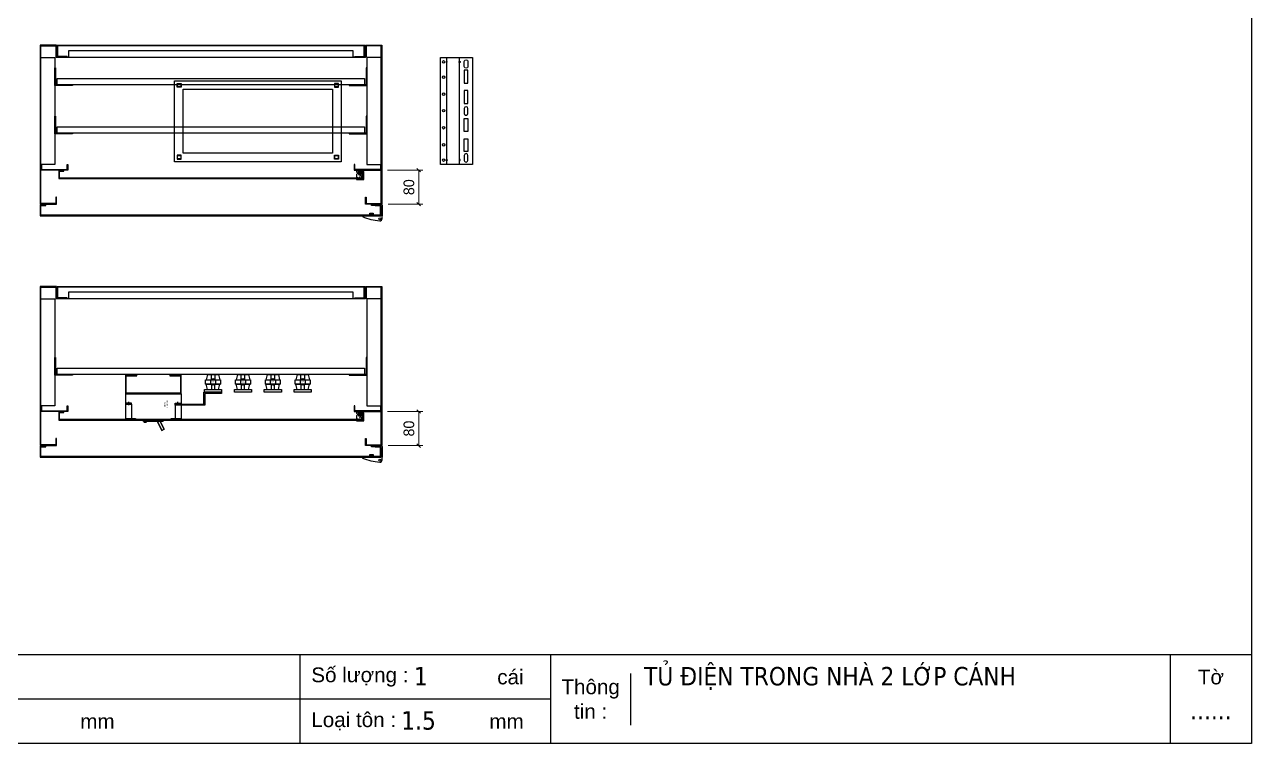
# Model space of a CAD drawing. Header units: millimetres. Extents: x 0 to 5132, y 0 to 3629.
# Drawn here: x 2258 to 5132, y 0 to 1684 of the extents above; entities that cross this region are included whole.
import ezdxf
from ezdxf.enums import TextEntityAlignment as Align

# ---------------------------------------------------------------- set-up
doc = ezdxf.new("R2010")
doc.units = ezdxf.units.MM
doc.layers.add('CNC', color=7, linetype='Continuous')
doc.layers.add('DIM', color=253, linetype='Continuous')
doc.styles.add('Arial', font='arial.ttf')
doc.styles.add('Tahoma (Input Text)', font='tahoma.ttf')
doc.dimstyles.new('Dim-25', dxfattribs={"dimtxt": 25, "dimasz": 8, "dimexe": 10, "dimexo": 15, "dimgap": 10, "dimtad": 1, "dimdec": 0, "dimtxsty": 'Standard', "dimblk": 'OBLIQUE', "dimcen": 10, "dimclrd": 5, "dimclre": 5, "dimclrt": 3, "dimazin": 3, "dimtfac": 1, "dimtdec": 0, "dimtmove": 0, "dimatfit": 3, "dimldrblk": 'OBLIQUE', "dimlwd": 9, "dimlwe": 9})

# ---------------------------------------------------------------- blocks, each defined once
blk = doc.blocks.new('khungtenAsean2')
at = {"color": 7}
for p, q in [((2970, -1980), (0, -1980)), ((1680, -1980), (1680, -2100)), ((2020, -1980), (2020, -2100)), ((2860, -1980), (2860, -2100)), ((2128.3, -2005), (2128.3, -2075)), ((2020, -2040), (0, -2040))]:
    blk.add_line(p, q, dxfattribs=at)
blk.add_lwpolyline([(0, 0), (2970, 0), (2970, -2100), (0, -2100)], close=True, dxfattribs=at)
at = {"color": 2, "char_height": 20, "style": 'Arial'}
for s, insert, width, attachment_point in [('  Số lượng :', (1680, -2010), 917.634, 4), ('cái', (1947.6, -2010), 917.634, 4), ('Thông\\Ptin :', (2074.2, -2040), 108.311, 5), ('Tờ', (2915, -2010), 110, 5), ('  Loại tôn :', (1680, -2070), 917.634, 4), ('mm', (1382.3, -2070), 917.634, 4), ('mm', (1936.9, -2070), 917.634, 4)]:
    blk.add_mtext(s, dxfattribs=dict(at, insert=insert, width=width, attachment_point=attachment_point))
at = {"color": 1, "style": 'Tahoma (Input Text)', "flags": 8}
for tag, p in [('#01', (137.1, -2021.3)), ('#03', (506.6, -2019.3)), ('#05', (1106.6, -2021.3)), ('#07', (1834.7, -2021.3)), ('#09', (2146.7, -2021.3)), ('#02', (98.5, -2081.3)), ('#04', (486.1, -2081.3)), ('#06', (1065.3, -2081.3)), ('#08', (1817.4, -2081.3)), ('#10', (2146.7, -2081.3))]:
    blk.add_attdef(tag, p, '', height=25, dxfattribs=at)
blk.add_attdef('#11', text='', height=25, dxfattribs=at).set_placement((2915, -2067.3), align=Align.CENTER)
blk = doc.blocks.new('HL003-2-3')
h = blk.add_hatch()
h.set_pattern_fill('ANSI31', color=2, scale=0.5, style=0)
h.set_pattern_definition([(45, (8435.407, 86016.9664), (-1.122532015, 1.122532015), [])])
h.paths.add_polyline_path([(11, 10), (5, 10), (5, 0), (11, 0)])
at = {"color": 1}
for p, q in [((0, 22), (17, 22)), ((0, 20), (0, 22)), ((0, 20), (15, 20)), ((4, 18), (0, 18)), ((0, 10), (0, 18)), ((0, 10), (8, 3)), ((0, 4), (3.4, 7)), ((0, 0), (0, 4)), ((16, 0), (0, 0)), ((4, 20), (4, 18)), ((17, 3), (8, 3)), ((15, 20), (15, 3)), ((16, 3), (16, 0)), ((17, 22), (17, 3))]:
    blk.add_line(p, q, dxfattribs=at)
at = {"color": 2}
blk.add_lwpolyline([(5, 10), (11, 10), (11, 0), (5, 0)], close=True, dxfattribs=at)
at = {"color": 1}
blk.add_circle((10, 16), 3, dxfattribs=at)
blk.add_circle((10, 16), 3, dxfattribs=at)
blk = doc.blocks.new('HL044-1.3-B')
h = blk.add_hatch()
h.set_pattern_fill('ANSI31', color=1, scale=0.3, style=0)
h.set_pattern_definition([(45, (-80982.31925, -42991.2648), (-0.673519209, 0.673519209), [])])
h.paths.add_polyline_path([(-15.5, 27), (-15.5, 24), (-9.5, 24), (-9.5, 27)])
at = {"color": 1}
for p, q in [((0, 0), (-43, 0)), ((-43, 0), (-43, -2)), ((-25, 6.5), (-25, 0)), ((-25, 6.5), (-19, 5.9)), ((-25, 5.5), (-19, 4.9)), ((-25, 4.5), (-19, 3.9)), ((-25, 3.5), (-19, 2.9)), ((-25, 2.5), (-19, 1.9)), ((-25, 1.5), (-19, 0.9)), ((-25, 0.5), (-19.7, 0)), ((-22, 24), (-22, 27)), ((-22, 27), (1, 27)), ((-1, 24), (-22, 24)), ((-19, 6.5), (-19, 0)), ((-15.5, 24), (-15.5, 27)), ((-9.5, 24), (-9.5, 27)), ((0, 23), (0, 0)), ((0, 7.5), (3, 7.5)), ((0, 6), (3, 6)), ((3, 25), (3, 0)), ((3, -6.5), (3, 0))]:
    blk.add_line(p, q, dxfattribs=at)
blk.add_lwpolyline([(-26, 6.5), (-18, 6.5), (-18, 0), (-26, 0)], close=True, dxfattribs=at)
blk.add_circle((-2.3, -7), 2.55, dxfattribs=at)
for centre, radius, start, end in [((-1, 23), 1, 0, 90), ((1, 25), 2, 0, 90), ((15.4, 147.7), 160.7, 248.6705, 263.5901), ((-2.5, -6.5), 5.5, 270, 0)]:
    blk.add_arc(centre, radius, start, end, dxfattribs=at)
blk = doc.blocks.new('f3daunguoc')
at = {"layer": 'CNC', "color": 2, "lineweight": -3}
blk.add_circle((0, 0), 1.5, dxfattribs=at)
blk = doc.blocks.new('f2dauxuoi')
at = {"layer": 'CNC', "color": 2, "lineweight": -3}
blk.add_circle((0, 0), 1, dxfattribs=at)
blk = doc.blocks.new('*D11')
at = {"color": 0, "linetype": 'ByBlock', "lineweight": -2}
for p, q in [((3185.4, 1339.1), (3177.4, 1347.1)), ((3177.4, 1267.1), (3185.4, 1259.1))]:
    blk.add_line(p, q, dxfattribs=at)
at = {"layer": 'Defpoints', "color": 0, "transparency": 16777216}
for p in [(3093.2, 1343.1), (3181.4, 1343.1), (3094.7, 1263.1)]:
    blk.add_point(p, dxfattribs=at)
at = {"layer": 'DIM', "color": 5, "lineweight": 9, "transparency": 16777216}
for p, q in [((3108.2, 1343.1), (3191.4, 1343.1)), ((3181.4, 1263.1), (3181.4, 1343.1)), ((3109.7, 1263.1), (3191.4, 1263.1))]:
    blk.add_line(p, q, dxfattribs=at)
at = {"layer": 'DIM', "color": 3, "transparency": 16777216, "insert": (3158.6, 1303.1), "char_height": 25, "attachment_point": 5, "rotation": 90}
blk.add_mtext('80', dxfattribs=at)
blk = doc.blocks.new('_Oblique')
at = {"color": 0, "linetype": 'ByBlock', "lineweight": -2}
blk.add_line((-0.5, -0.5), (0.5, 0.5), dxfattribs=at)
blk = doc.blocks.new('*D15')
at = {"color": 0, "linetype": 'ByBlock', "lineweight": -2}
for p, q in [((3185.4, 773.7), (3177.4, 781.7)), ((3177.4, 701.7), (3185.4, 693.7))]:
    blk.add_line(p, q, dxfattribs=at)
at = {"layer": 'Defpoints', "color": 0, "transparency": 16777216}
for p in [(3093.2, 777.7), (3181.4, 777.7), (3094.7, 697.7)]:
    blk.add_point(p, dxfattribs=at)
at = {"layer": 'DIM', "color": 5, "lineweight": 9, "transparency": 16777216}
for p, q in [((3108.2, 777.7), (3191.4, 777.7)), ((3181.4, 697.7), (3181.4, 777.7)), ((3109.7, 697.7), (3191.4, 697.7))]:
    blk.add_line(p, q, dxfattribs=at)
at = {"layer": 'DIM', "color": 3, "transparency": 16777216, "insert": (3158.6, 737.7), "char_height": 25, "attachment_point": 5, "rotation": 90}
blk.add_mtext('80', dxfattribs=at)
blk = doc.blocks.new('HCC1 LS 50AF')
at = {"color": 7}
for p, q in [((58, 0), (0, 0)), ((0, -23), (0, 0)), ((58, 0), (58, -130)), ((-2, -23), (0, -23)), ((0, -23), (-2, -23)), ((-2, -23), (-2, -40)), ((34, -14), (0, -14)), ((31, -7.5), (39, -7.5)), ((36, -5), (34, -5)), ((36, -10), (34, -10)), ((-27.7, -44.9), (-25, -39.5)), ((-25, -39.5), (-27.7, -44.9)), ((-27.7, -44.9), (-4.8, -56.4)), ((-10, -53.8), (-27.7, -44.9)), ((-25, -39.5), (-10, -47.1)), ((-10, -47.1), (-25, -39.5)), ((-10, -47.1), (-2.9, -50.6)), ((-2.9, -50.6), (-10, -47.1)), ((-4.8, -56.4), (-10, -53.8)), ((-6, -42), (-5, -41.5)), ((-5, -41.5), (-6, -42)), ((-6, -80.4), (-6, -42)), ((-6, -42), (-6, -80.4)), ((-6, -47.9), (-2.5, -49.7)), ((-2.5, -49.7), (-6, -47.9)), ((-2, -40), (-5, -41.5)), ((-5, -41.5), (-2, -40)), ((-2, -40), (-2, -90)), ((-9, -82.5), (-9, -85.5)), ((-9, -82.5), (-9, -85.5)), ((-7, -81.5), (-8, -81.5)), ((-8, -86.5), (-8, -81.5)), ((-8, -81.5), (-7, -81.5)), ((-8, -86.5), (-8, -81.5)), ((-7, -86.7), (-7, -81.4)), ((-7, -81.4), (-7, -86.7)), ((-6, -86.2), (-7, -86.2)), ((-7, -86.2), (-6, -86.2)), ((-6, -86.2), (-7, -86.2)), ((-7, -86.2), (-6, -86.2)), ((-6, -74.1), (-2.5, -72.3)), ((-2.5, -72.3), (-6, -74.1)), ((-6, -80.4), (-6, -87.7)), ((-6, -80.4), (-6, -87.7)), ((-8, -86.5), (-7, -86.5)), ((-7, -86.5), (-8, -86.5)), ((-7, -86.2), (-6, -86.2)), ((-6, -86.2), (-7, -86.2)), ((-6, -86.3), (-7, -86.3)), ((-7, -86.3), (-6, -86.3)), ((-7, -86.3), (-6, -86.3)), ((-6, -86.3), (-7, -86.3)), ((-7, -86.3), (-6, -86.3)), ((-6, -86.3), (-7, -86.3)), ((-7, -86.4), (-6, -86.4)), ((-6, -86.4), (-7, -86.4)), ((-7, -86.4), (-6, -86.4)), ((-6, -86.4), (-7, -86.4)), ((-7, -86.4), (-6, -86.4)), ((-6, -86.4), (-7, -86.4)), ((-7, -86.5), (-6, -86.5)), ((-6, -86.5), (-7, -86.5)), ((-7, -86.5), (-6, -86.5)), ((-6, -86.5), (-7, -86.5)), ((-6, -86.6), (-7, -86.6)), ((-7, -86.6), (-6, -86.6)), ((-7, -86.6), (-6, -86.6)), ((-6, -86.6), (-7, -86.6)), ((-7, -86.7), (-7, -87.7)), ((-7, -87.7), (-7, -86.7)), ((-6, -86.7), (-7, -86.7)), ((-7, -86.7), (-6, -86.7)), ((-7, -86.7), (-6, -86.7)), ((-6, -86.7), (-7, -86.7)), ((-7, -86.7), (-6, -86.7)), ((-6, -86.7), (-7, -86.7)), ((-6, -86.8), (-7, -86.8)), ((-7, -86.8), (-6, -86.8)), ((-6, -86.8), (-7, -86.8)), ((-7, -86.8), (-6, -86.8)), ((-7, -86.8), (-6, -86.8)), ((-6, -86.8), (-7, -86.8)), ((-6, -86.9), (-7, -86.9)), ((-6, -86.9), (-7, -86.9)), ((-7, -86.9), (-6, -86.9)), ((-7, -86.9), (-6, -86.9)), ((-7, -86.9), (-6, -86.9)), ((-6, -86.9), (-7, -86.9)), ((-7, -86.9), (-6, -86.9)), ((-6, -86.9), (-7, -86.9)), ((-6, -87), (-7, -87)), ((-7, -87), (-6, -87)), ((-7, -87), (-6, -87)), ((-6, -87), (-7, -87)), ((-7, -87.1), (-6, -87.1)), ((-6, -87.1), (-7, -87.1)), ((-7, -87.1), (-6, -87.1)), ((-6, -87.1), (-7, -87.1)), ((-7, -87.2), (-6, -87.2)), ((-6, -87.2), (-7, -87.2)), ((-7, -87.2), (-6, -87.2)), ((-6, -87.2), (-7, -87.2)), ((-7, -87.3), (-6, -87.3)), ((-6, -87.3), (-7, -87.3)), ((-7, -87.3), (-6, -87.3)), ((-6, -87.3), (-7, -87.3)), ((-7, -87.3), (-6, -87.3)), ((-6, -87.3), (-7, -87.3)), ((-7, -87.4), (-6, -87.4)), ((-6, -87.4), (-7, -87.4)), ((-7, -87.4), (-6, -87.4)), ((-6, -87.4), (-7, -87.4)), ((-7, -87.5), (-6, -87.5)), ((-6, -87.5), (-7, -87.5)), ((-7, -87.5), (-6, -87.5)), ((-6, -87.5), (-7, -87.5)), ((-7, -87.6), (-6, -87.6)), ((-6, -87.6), (-7, -87.6)), ((-7, -87.6), (-6, -87.6)), ((-6, -87.6), (-7, -87.6)), ((-6, -87.7), (-7, -87.7)), ((-7, -87.7), (-6, -87.7)), ((-6, -88), (-6, -87.7)), ((-6, -87.7), (-6, -88)), ((-6, -88), (-5, -88.5)), ((-5, -88.5), (-6, -88)), ((-5, -88.5), (-2, -90)), ((-2, -90), (-5, -88.5)), ((-2, -90), (-2, -107)), ((0, -107), (-2, -107)), ((-2, -107), (0, -107)), ((0, -130), (0, -107)), ((34, -116), (0, -116)), ((58, -130), (0, -130)), ((31, -122.5), (39, -122.5)), ((36, -120), (34, -120)), ((36, -125), (34, -125))]:
    blk.add_line(p, q, dxfattribs=at)
for points in [[(36, 0), (34, 0), (34, -14), (36, -14)], [(36, -130), (34, -130), (34, -116), (36, -116)]]:
    blk.add_lwpolyline(points, close=True, dxfattribs=at)
for centre, radius, start, end in [((20, -61), 25.2, 153.3332, 206.6668), ((20, -61), 25.2, 153.3332, 206.6668), ((-6, -81.4), 1, 90, 180), ((-6, -81.4), 1, 90, 180), ((-6, -86.7), 1, 180, 270), ((-6, -86.7), 1, 180, 270)]:
    blk.add_arc(centre, radius, start, end, dxfattribs=at)
for points, knots in [([(-9, -82.5), (-9, -82.4), (-9, -82.2), (-8.9, -82.1), (-8.9, -82), (-8.8, -81.9), (-8.8, -81.9), (-8.7, -81.8), (-8.7, -81.7), (-8.6, -81.7), (-8.5, -81.6), (-8.4, -81.6), (-8.3, -81.6), (-8.2, -81.5), (-8.1, -81.5), (-8, -81.5)], [0, 0, 0, 0, 0.3287924, 0.3287924, 0.3287924, 0.4957607, 0.4957607, 0.4957607, 0.6613171, 0.6613171, 0.6613171, 0.8268836, 0.8268836, 0.8268836, 1, 1, 1, 1]), ([(-8, -81.5), (-8.2, -81.5), (-8.4, -81.6), (-8.6, -81.7), (-8.7, -81.7), (-8.7, -81.8), (-8.8, -81.9), (-8.8, -81.9), (-8.9, -82), (-8.9, -82.1), (-9, -82.2), (-9, -82.4), (-9, -82.5)], [0, 0, 0, 0, 0.3386829, 0.3386829, 0.3386829, 0.5042393, 0.5042393, 0.5042393, 0.6712076, 0.6712076, 0.6712076, 1, 1, 1, 1]), ([(-8, -86.5), (-8.2, -86.5), (-8.4, -86.4), (-8.6, -86.3), (-8.7, -86.3), (-8.7, -86.2), (-8.8, -86.1), (-8.8, -86.1), (-8.9, -86), (-8.9, -85.9), (-9, -85.8), (-9, -85.6), (-9, -85.5)], [0, 0, 0, 0, 0.3386829, 0.3386829, 0.3386829, 0.5042393, 0.5042393, 0.5042393, 0.6712076, 0.6712076, 0.6712076, 1, 1, 1, 1]), ([(-9, -85.5), (-9, -85.6), (-9, -85.8), (-8.9, -85.9), (-8.9, -86), (-8.8, -86.1), (-8.8, -86.1), (-8.7, -86.2), (-8.7, -86.3), (-8.6, -86.3), (-8.4, -86.4), (-8.2, -86.5), (-8, -86.5)], [0, 0, 0, 0, 0.3287924, 0.3287924, 0.3287924, 0.4957607, 0.4957607, 0.4957607, 0.6613171, 0.6613171, 0.6613171, 1, 1, 1, 1])]:
    blk.add_open_spline(points, degree=3, knots=knots, dxfattribs=at)
at = {"insert": (13.3, -30.3), "char_height": 3.5, "attachment_point": 1}
blk.add_mtext_dynamic_manual_height_columns('\\pi8.285;{\\C1;LS MCCB\\P\\pi13.22;50AF}', width=37.687, gutter_width=1, heights=[0], dxfattribs=at)
blk = doc.blocks.new('ovan8.5x20')
at = {"layer": 'CNC', "color": 2, "lineweight": -3}
for p, q in [((5.7, 4.2), (-5.8, 4.2)), ((-5.8, -4.2), (5.7, -4.2))]:
    blk.add_line(p, q, dxfattribs=at)
for centre, start, end in [((-5.8, 0), 90, 270), ((5.7, 0), 270, 90)]:
    blk.add_arc(centre, 4.25, start, end, dxfattribs=at)
blk = doc.blocks.new('su35-1')
at = {"color": 1}
for p, q in [((-13, 35), (-16, 22.5)), ((-13, 35), (13, 35)), ((13, 35), (16, 22.5)), ((-17.5, 12.5), (-17.5, 22.5)), ((-17.5, 22.5), (17.5, 22.5)), ((-17.5, 12.5), (17.5, 12.5)), ((17.5, 12.5), (-17.5, 12.5)), ((-16, 22.5), (16, 22.5)), ((-16, 12.5), (16, 12.5)), ((-13, 0), (-16, 12.5)), ((-13, 0), (13, 0)), ((-6, 22.5), (-6, 12.5)), ((6, 22.5), (6, 12.5)), ((13, 0), (16, 12.5)), ((17.5, 22.5), (17.5, 12.5))]:
    blk.add_line(p, q, dxfattribs=at)
for points in [[(-4, 35), (4, 35), (4, 24), (-4, 24)], [(-4, 0), (4, 0), (4, 11), (-4, 11)]]:
    blk.add_lwpolyline(points, close=True, dxfattribs=at)
at = {"color": 1, "width": 30.098, "attachment_point": 5}
for s, insert, char_height in [('{\\fTahoma|b0|i0|c0|p34;S35}', (0, 17.3), 3), ('{\\fTahoma|b0|i0|c0|p34;M8}', (0, 26.4), 1.5), ('{\\fTahoma|b0|i0|c0|p34;M8}', (0, 8.6), 1.5)]:
    blk.add_mtext(s, dxfattribs=dict(at, insert=insert, char_height=char_height))

msp = doc.modelspace()

# ---------------------------------------------------------------- linework, layer by layer
at = {"color": 7}
for p, q in [((3232.4, 1606.6), (3307.4, 1606.6)), ((3232.4, 1356.6), (3232.4, 1606.6)), ((3247.4, 1356.6), (3247.4, 1606.6)), ((3277.4, 1356.6), (3277.4, 1606.6)), ((3307.4, 1606.6), (3307.4, 1356.6)), ((3307.4, 1356.6), (3232.4, 1356.6))]:
    msp.add_line(p, q, dxfattribs=at)
for points in [[(2331.2, 1279.6), (2331.2, 1264.6), (2296.2, 1264.6), (2296.2, 1634.6), (2331.2, 1634.6), (2331.2, 1608.1), (2357.7, 1608.1), (2357.7, 1609.6), (2332.7, 1609.6), (2332.7, 1636.1), (2294.7, 1636.1), (2294.7, 1263.1), (2332.7, 1263.1), (2332.7, 1279.6)], [(3053.7, 1609.6), (3053.7, 1634.6), (2335.7, 1634.6), (2335.7, 1609.6), (2334.2, 1609.6), (2334.2, 1636.1), (3055.2, 1636.1), (3055.2, 1609.6)], [(3058.2, 1279.6), (3058.2, 1264.6), (3093.2, 1264.6), (3093.2, 1634.6), (3058.2, 1634.6), (3058.2, 1608.1), (3031.7, 1608.1), (3031.7, 1609.6), (3056.7, 1609.6), (3056.7, 1636.1), (3094.7, 1636.1), (3094.7, 1263.1), (3056.7, 1263.1), (3056.7, 1279.6)], [(2296.2, 1606.6), (2329.2, 1606.6), (2329.2, 1356.6), (2296.2, 1356.6)], [(3093.2, 1606.6), (3060.2, 1606.6), (3060.2, 1356.6), (3093.2, 1356.6)], [(2297.7, 1356.6), (2297.7, 1344.6), (2357.7, 1344.6), (2357.7, 1356.6), (2359.2, 1356.6), (2359.2, 1343.1), (2296.2, 1343.1), (2296.2, 1356.6)], [(3091.7, 1356.6), (3091.7, 1344.6), (3031.7, 1344.6), (3031.7, 1356.6), (3030.2, 1356.6), (3030.2, 1343.1), (3093.2, 1343.1), (3093.2, 1356.6)], [(3039.2, 1340.6), (3049.2, 1340.6), (3049.2, 1324.6), (2340.2, 1324.6), (2340.2, 1340.6), (2350.2, 1340.6), (2350.2, 1342.1), (2338.7, 1342.1), (2338.7, 1323.1), (3050.7, 1323.1), (3050.7, 1342.1), (3039.2, 1342.1)], [(3079.2, 1260.6), (3091.2, 1260.6), (3091.2, 1237.6), (2296.2, 1237.6), (2296.2, 1260.6), (2308.2, 1260.6), (2308.2, 1262.1), (2294.7, 1262.1), (2294.7, 1236.1), (3092.7, 1236.1), (3092.7, 1262.1), (3079.2, 1262.1)], [(2331.2, 714.2), (2331.2, 699.2), (2296.2, 699.2), (2296.2, 1069.2), (2331.2, 1069.2), (2331.2, 1042.7), (2357.7, 1042.7), (2357.7, 1044.2), (2332.7, 1044.2), (2332.7, 1070.7), (2294.7, 1070.7), (2294.7, 697.7), (2332.7, 697.7), (2332.7, 714.2)], [(3053.7, 1044.2), (3053.7, 1069.2), (2335.7, 1069.2), (2335.7, 1044.2), (2334.2, 1044.2), (2334.2, 1070.7), (3055.2, 1070.7), (3055.2, 1044.2)], [(3058.2, 714.2), (3058.2, 699.2), (3093.2, 699.2), (3093.2, 1069.2), (3058.2, 1069.2), (3058.2, 1042.7), (3031.7, 1042.7), (3031.7, 1044.2), (3056.7, 1044.2), (3056.7, 1070.7), (3094.7, 1070.7), (3094.7, 697.7), (3056.7, 697.7), (3056.7, 714.2)], [(2296.2, 1041.2), (2329.2, 1041.2), (2329.2, 791.2), (2296.2, 791.2)], [(3093.2, 1041.2), (3060.2, 1041.2), (3060.2, 791.2), (3093.2, 791.2)], [(2297.7, 791.2), (2297.7, 779.2), (2357.7, 779.2), (2357.7, 791.2), (2359.2, 791.2), (2359.2, 777.7), (2296.2, 777.7), (2296.2, 791.2)], [(3039.2, 775.2), (3049.2, 775.2), (3049.2, 759.2), (2340.2, 759.2), (2340.2, 775.2), (2350.2, 775.2), (2350.2, 776.7), (2338.7, 776.7), (2338.7, 757.7), (3050.7, 757.7), (3050.7, 776.7), (3039.2, 776.7)], [(3091.7, 791.2), (3091.7, 779.2), (3031.7, 779.2), (3031.7, 791.2), (3030.2, 791.2), (3030.2, 777.7), (3093.2, 777.7), (3093.2, 791.2)], [(3079.2, 695.2), (3091.2, 695.2), (3091.2, 672.2), (2296.2, 672.2), (2296.2, 695.2), (2308.2, 695.2), (2308.2, 696.7), (2294.7, 696.7), (2294.7, 670.7), (3092.7, 670.7), (3092.7, 696.7), (3079.2, 696.7)]]:
    msp.add_lwpolyline(points, close=True)
at = {"color": 251}
for points in [[(3027.2, 1608.1), (3057.2, 1608.1), (3057.2, 1606.6), (2332.2, 1606.6), (2332.2, 1608.1), (2362.2, 1608.1), (2362.2, 1623.1), (3027.2, 1623.1), (3027.2, 1608.1)], [(3027.2, 1042.7), (3057.2, 1042.7), (3057.2, 1041.2), (2332.2, 1041.2), (2332.2, 1042.7), (2362.2, 1042.7), (2362.2, 1057.7), (3027.2, 1057.7), (3027.2, 1042.7)]]:
    msp.add_lwpolyline(points, dxfattribs=at)
for points in [[(2370.7, 1541.1), (2329.2, 1541.1), (2329.2, 1582.6), (2330.7, 1582.6), (2330.7, 1542.6), (2370.7, 1542.6)], [(3018.7, 1541.1), (3060.2, 1541.1), (3060.2, 1582.6), (3058.7, 1582.6), (3058.7, 1542.6), (3018.7, 1542.6)], [(2334.7, 1557.6), (3054.7, 1557.6), (3054.7, 1542.6), (2334.7, 1542.6)], [(2370.7, 1428.1), (2329.2, 1428.1), (2329.2, 1469.6), (2330.7, 1469.6), (2330.7, 1429.6), (2370.7, 1429.6)], [(3018.7, 1428.1), (3060.2, 1428.1), (3060.2, 1469.6), (3058.7, 1469.6), (3058.7, 1429.6), (3018.7, 1429.6)], [(2334.7, 1444.6), (3054.7, 1444.6), (3054.7, 1429.6), (2334.7, 1429.6)], [(2370.7, 862.7), (2329.2, 862.7), (2329.2, 904.2), (2330.7, 904.2), (2330.7, 864.2), (2370.7, 864.2)], [(3018.7, 862.7), (3060.2, 862.7), (3060.2, 904.2), (3058.7, 904.2), (3058.7, 864.2), (3018.7, 864.2)], [(2334.7, 879.2), (3054.7, 879.2), (3054.7, 864.2), (2334.7, 864.2)]]:
    msp.add_lwpolyline(points, close=True, dxfattribs=at)
at = {"color": 7}
msp.add_lwpolyline([(2609.7, 1552.6), (2999.7, 1552.6), (2999.7, 1362.6), (2609.7, 1362.6)], close=True, dxfattribs=at)
at = {"color": 2}
for points in [[(3287.9, 1546.9), (3296.9, 1546.9), (3296.9, 1576.9), (3287.9, 1576.9)], [(2624.9, 1537.4), (2615.9, 1537.4), (2615.9, 1546.4), (2624.9, 1546.4)], [(2629.7, 1532.6), (2979.7, 1532.6), (2979.7, 1382.6), (2629.7, 1382.6)], [(2984.4, 1537.4), (2993.4, 1537.4), (2993.4, 1546.4), (2984.4, 1546.4)], [(3287.9, 1499.4), (3296.9, 1499.4), (3296.9, 1529.4), (3287.9, 1529.4)], [(3287.9, 1463.9), (3296.9, 1463.9), (3296.9, 1433.9), (3287.9, 1433.9)], [(3287.9, 1416.4), (3296.9, 1416.4), (3296.9, 1386.4), (3287.9, 1386.4)], [(2624.9, 1377.9), (2615.9, 1377.9), (2615.9, 1368.9), (2624.9, 1368.9)], [(2984.4, 1377.9), (2993.4, 1377.9), (2993.4, 1368.9), (2984.4, 1368.9)]]:
    msp.add_lwpolyline(points, close=True, dxfattribs=at)
at = {"color": 8}
msp.add_lwpolyline([(2521.2, 862.7), (2494.7, 862.7), (2494.7, 819.2), (2624.7, 819.2), (2624.7, 862.7), (2598.2, 862.7), (2598.2, 861.2), (2623.2, 861.2), (2623.2, 820.7), (2496.2, 820.7), (2496.2, 861.2), (2521.2, 861.2)], close=True, dxfattribs=at)
at = {"color": 1}
msp.add_lwpolyline([(2719.7, 820.2), (2680.8, 820.2), (2680.8, 792.2), (2610.7, 792.2), (2610.7, 795.2), (2677.8, 795.2), (2677.8, 823.2), (2719.7, 823.2), (2719.7, 820.2)], dxfattribs=at)
at = {"color": 1, "ltscale": 3}
msp.add_lwpolyline([(2679.7, 829.2), (2719.7, 829.2), (2719.7, 823.2), (2679.7, 823.2)], close=True, dxfattribs=at)
at = {"color": 2, "ltscale": 3}
msp.add_lwpolyline([(2749.7, 829.2), (2789.7, 829.2), (2789.7, 823.2), (2749.7, 823.2)], close=True, dxfattribs=at)
at = {"color": 5, "ltscale": 3}
msp.add_lwpolyline([(2819.7, 829.2), (2859.7, 829.2), (2859.7, 823.2), (2819.7, 823.2)], close=True, dxfattribs=at)
at = {"color": 7, "ltscale": 3}
msp.add_lwpolyline([(2889.7, 829.2), (2929.7, 829.2), (2929.7, 823.2), (2889.7, 823.2)], close=True, dxfattribs=at)
at = {"color": 2}
for centre in [(3239.9, 1596.6), (3239.9, 1560.9), (3239.9, 1520.9), (3239.9, 1482.4), (3239.9, 1442.4), (3239.9, 1402.4), (3239.9, 1366.6)]:
    msp.add_circle(centre, 3, dxfattribs=at)
at = {"color": 7}
for centre in [(2620.4, 1541.9), (2988.9, 1541.9), (2620.4, 1373.4), (2988.9, 1373.4)]:
    msp.add_circle(centre, 4, dxfattribs=at)

# ---------------------------------------------------------------- block references
ref = msp.add_blockref('khungtenAsean2', (0, 3628.8), dxfattribs=dict(xscale=1.728000000002793, yscale=1.728000000002793, zscale=1.728000000002793))
ref.add_attrib('#11', '......', dxfattribs={"color": 1, "height": 43.2, "style": 'Tahoma (Input Text)'}).set_placement((5037.1, 56.4), align=Align.CENTER)
ref.add_attrib('#09', 'TỦ ĐIỆN TRONG NHÀ 2 LỚP CÁNH', (3709.5, 136), dxfattribs={"color": 1, "height": 43.2, "style": 'Tahoma (Input Text)'})
ref.add_attrib('#08', '1.5', (3140.5, 32.4), dxfattribs={"color": 1, "height": 43.2, "style": 'Tahoma (Input Text)'})
ref.add_attrib('#07', '1', (3170.3, 136), dxfattribs={"color": 1, "height": 43.2, "style": 'Tahoma (Input Text)'})
at = {"lineweight": -3, "xscale": -1}
msp.add_blockref('f2dauxuoi', (3247.4, 1596.6), dxfattribs=at)
at = {"lineweight": -3}
for name, p, rotation in [('f3daunguoc', (3277.4, 1596.6), 270), ('f3daunguoc', (3277.4, 1596.6), 270), ('f2dauxuoi', (3247.4, 1366.6), 180)]:
    msp.add_blockref(name, p, dxfattribs=dict(at, rotation=rotation))
at = {"lineweight": -3, "xscale": -1, "rotation": 270}
msp.add_blockref('f3daunguoc', (3277.4, 1366.6), dxfattribs=at)
at = {"xscale": -1, "rotation": 180}
for p in [(3035.7, 1343.1), (3035.7, 777.7)]:
    msp.add_blockref('HL003-2-3', p, dxfattribs=at)
for p in [(3092.7, 1236.1), (3092.7, 670.7)]:
    msp.add_blockref('HL044-1.3-B', p)
at = {"color": 2}
for p in [(2699.7, 829.2), (2769.7, 829.2), (2839.7, 829.2), (2909.7, 829.2)]:
    msp.add_blockref('su35-1', p, dxfattribs=at)
at = {"color": 7, "xscale": -1, "rotation": 270}
msp.add_blockref('HCC1 LS 50AF', (2624.7, 761.2), dxfattribs=at)
at = {"layer": 'CNC', "lineweight": -3, "xscale": -1, "rotation": 270}
msp.add_blockref('ovan8.5x20', (3292.4, 1591.6), dxfattribs=at)
at = {"layer": 'CNC', "lineweight": -3, "rotation": 270}
for p in [(3292.4, 1481.6), (3292.4, 1371.6)]:
    msp.add_blockref('ovan8.5x20', p, dxfattribs=at)

# ---------------------------------------------------------------- dimensions: what is measured, and where the dimension line sits
at = {"layer": 'DIM', "color": 2}
for base, p1, p2, picture, middle in [((3181.4, 1343.1), (3094.7, 1263.1), (3093.2, 1343.1), '*D11', (3158.6, 1303.1)), ((3181.4, 777.7), (3094.7, 697.7), (3093.2, 777.7), '*D15', (3158.6, 737.7))]:
    dim = msp.add_linear_dim(base=base, p1=p1, p2=p2, angle=90, dimstyle='Dim-25', dxfattribs=at)
    dim.commit()
    dim.dimension.update_dxf_attribs({"geometry": picture, "text_midpoint": middle})

doc.saveas('drawing.dxf')
